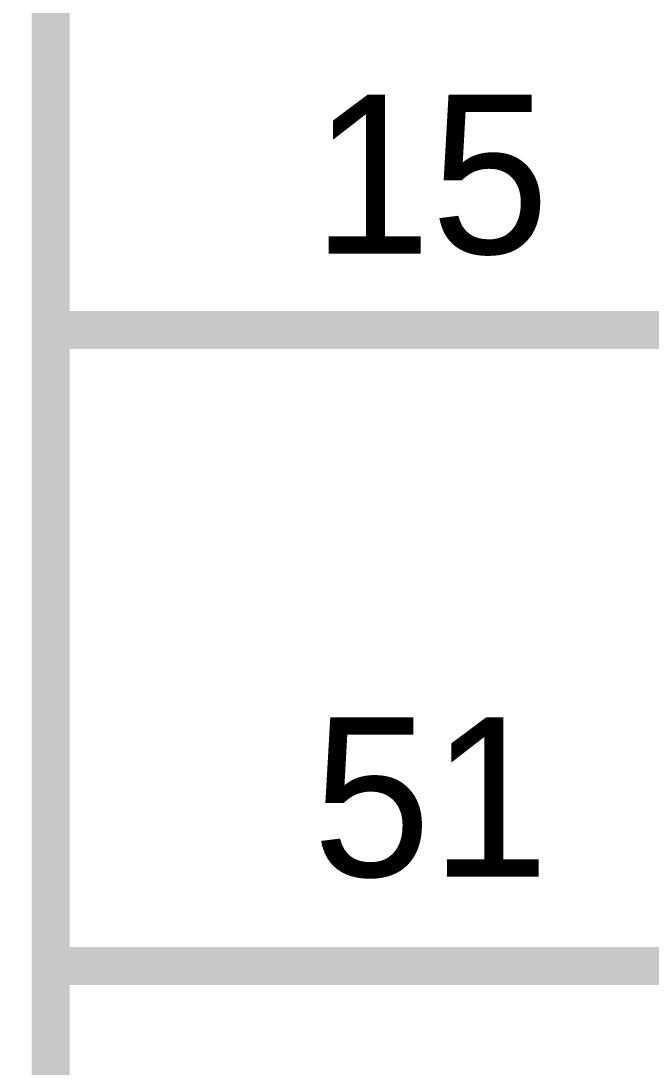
# Model space of a CAD drawing. Header units: inches. Extents: x 0 to 841, y 0 to 594.
# Drawn here: x 664.77 to 669.74, y 351.68 to 359.93 of the extents above; entities that cross this region are included whole.
import ezdxf

# ---------------------------------------------------------------- set-up
doc = ezdxf.new("R2010")
doc.units = ezdxf.units.IN
doc.layers.add('Sheet', color=255, linetype='Continuous')

msp = doc.modelspace()

# ---------------------------------------------------------------- linework, layer by layer
at = {"layer": 'Sheet'}
msp.add_lwpolyline([(625.0012, 519.9721, 0.2997, 0.2997, 0), (665.0077, 519.9721, 0.2997, 0.2997, 0), (665.0077, 344.9757, 0.2997, 0.2997, 0), (625.0012, 344.9757, 0.2997, 0.2997, 0), (625.0012, 519.9721, 0.2997, 0.2997, 0)], format="xyseb", close=True, dxfattribs=at)
for points in [[(665.0077, 357.4923, 0.2997, 0.2997, 0), (670.0249, 357.4923, 0.2997, 0.2997, 0)], [(665.0077, 352.4752, 0.2997, 0.2997, 0), (670.0249, 352.4752, 0.2997, 0.2997, 0)]]:
    msp.add_lwpolyline(points, format="xyseb", dxfattribs=at)

# ---------------------------------------------------------------- texts
for s, p in [('15', (667.0721, 358.0933)), ('51', (667.0721, 353.1807))]:
    msp.add_text(s, height=1.25427, dxfattribs=at).set_placement(p)

doc.saveas('drawing.dxf')
